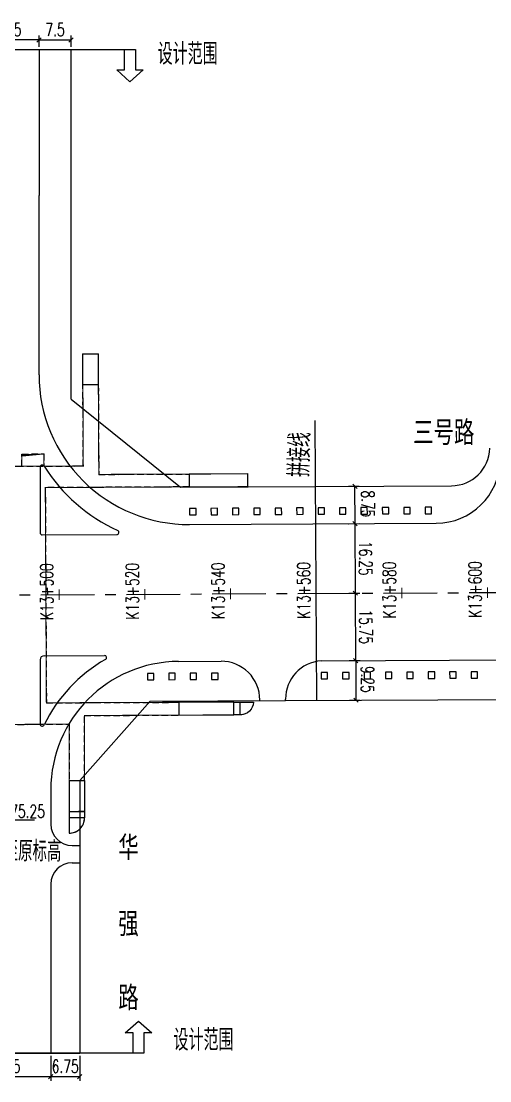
# Model space of a CAD drawing. Extents: x 113363 to 119694, y 18926 to 19620.
# Drawn here: x 117658.3 to 117767.7, y 19170.6 to 19418.3 of the extents above; entities that cross this region are included whole.
import ezdxf
from ezdxf.enums import TextEntityAlignment as Align

# ---------------------------------------------------------------- set-up
doc = ezdxf.new("R2010")
doc.units = 0
for name, pattern in [('CENTER', [2, 1.25, -0.25, 0.25, -0.25]), ('CONTINOUS', [0]), ('DASHED', [0.75, 0.5, -0.25])]:
    doc.linetypes.add(name, pattern=pattern)
for name, color, linetype in [('AXIS', 2, 'Continuous'), ('FW', 4, 'Continuous'), ('SGFW', 4, 'Continuous'), ('SZ-ZH-DIM', 7, 'Continuous'), ('人行道', 1, 'Continuous'), ('地下通道', 6, 'Continuous'), ('对应标注', 1, 'Continuous'), ('接图线', 1, 'Continuous'), ('标注', 7, 'Continuous'), ('树池绿化', 3, 'Continuous'), ('横断面宽度标注', 7, 'Continuous'), ('立道牙', 5, 'Continuous'), ('路网路名', 7, 'Continuous')]:
    doc.layers.add(name, color=color, linetype=linetype)
doc.styles.add('hysztext', font='txtd.shx', dxfattribs={"width": 0.7, "bigfont": 'hztxt.shx'})
doc.styles.add('HZO', font='', dxfattribs={"height": 15})
doc.styles.add('HZTXT', font='ROMANS', dxfattribs={"width": 0.75, "bigfont": 'HZTXT'})
doc.styles.add('st', font='txt.shx', dxfattribs={"bigfont": 'hztxt.shx'})
doc.styles.add('txtd', font='txtd.shx', dxfattribs={"width": 0.7, "bigfont": 'hztxt.shx'})
doc.styles.get('HZO').set_extended_font_data('宋体')
doc.dimstyles.get("Standard").update_dxf_attribs({"dimtxt": 3, "dimasz": 1, "dimexe": 1, "dimexo": 0.625, "dimgap": 0.9, "dimtad": 1, "dimdsep": 46, "dimtxsty": 'txtd', "dimblk": 'OBLIQUE', "dimcen": 0.09, "dimclrd": 256, "dimadec": 0, "dimazin": 0, "dimtfac": 1, "dimtix": 1, "dimtmove": 2, "dimatfit": 3, "dimfxl": 1, "dimtolj": 1, "dimtzin": 0, "dimlwd": -1, "dimarcsym": 0})

# ---------------------------------------------------------------- blocks, each defined once
blk = doc.blocks.new('_Oblique')
at = {"color": 0, "linetype": 'ByBlock', "lineweight": -2}
blk.add_line((-0.5, -0.5), (0.5, 0.5), dxfattribs=at)
blk = doc.blocks.new('*U50')
at = {"layer": '横断面宽度标注', "color": 0, "linetype": 'CONTINOUS', "lineweight": -2, "transparency": 16777216}
for p, q in [((117734.8349914921, 19284.54018186928), (117737.3837822061, 19284.55290270987)), ((117734.9135976885, 19268.79037802714), (117737.4623884027, 19268.80309886772))]:
    blk.add_line(p, q, dxfattribs=at)
at = {"layer": '横断面宽度标注', "linetype": 'CONTINOUS', "transparency": 16777216}
blk.add_line((117736.4624008572, 19268.7981079981), (117736.3837946606, 19284.54791184025), dxfattribs=at)
for p, rotation in [((117736.3837946606, 19284.54791184025), 90.28595695268774), ((117736.4624008572, 19268.7981079981), 270.2859569526877)]:
    blk.add_blockref('_Oblique', p, dxfattribs=dict(at, rotation=rotation))
at = {"layer": '横断面宽度标注', "color": 0, "linetype": 'CONTINOUS', "transparency": 16777216, "insert": (117738.8230678681, 19276.68498800628), "char_height": 3, "width": 1e-09, "attachment_point": 5, "rotation": 270.28595695268774, "style": 'txtd'}
blk.add_mtext('\\A1;15.75', dxfattribs=at)
blk = doc.blocks.new('*U51')
at = {"layer": '横断面宽度标注', "color": 0, "linetype": 'CONTINOUS', "lineweight": -2, "transparency": 16777216}
for p, q in [((117734.8199743681, 19300.79030930747), (117737.302680575, 19300.80270032479)), ((117734.9010759993, 19284.54051169256), (117737.3837822064, 19284.55290270988))]:
    blk.add_line(p, q, dxfattribs=at)
at = {"layer": '横断面宽度标注', "linetype": 'CONTINOUS', "transparency": 16777216}
blk.add_line((117736.3837946609, 19284.54791184025), (117736.3026930295, 19300.79770945516), dxfattribs=at)
for p, rotation in [((117736.3026930295, 19300.79770945516), 90.28595695268774), ((117736.3837946609, 19284.54791184025), 270.2859569526877)]:
    blk.add_blockref('_Oblique', p, dxfattribs=dict(at, rotation=rotation))
at = {"layer": '横断面宽度标注', "color": 0, "linetype": 'CONTINOUS', "transparency": 16777216, "insert": (117738.7432139544, 19292.68478873482), "char_height": 3, "width": 1e-09, "attachment_point": 5, "rotation": 270.28595695268774, "style": 'txtd'}
blk.add_mtext('\\A1;16.25', dxfattribs=at)
blk = doc.blocks.new('*U52')
at = {"layer": '横断面宽度标注', "color": 0, "linetype": 'CONTINOUS', "lineweight": -2, "transparency": 16777216}
for p, q in [((117734.7527220106, 19309.54008263348), (117737.2590104659, 19309.55259134819)), ((117734.7963921198, 19300.79019161007), (117737.3026805751, 19300.80270032478))]:
    blk.add_line(p, q, dxfattribs=at)
at = {"layer": '横断面宽度标注', "linetype": 'CONTINOUS', "transparency": 16777216}
blk.add_line((117736.3026930296, 19300.79770945515), (117736.2590229203, 19309.54760047857), dxfattribs=at)
for p, rotation in [((117736.2590229203, 19309.54760047857), 90.28595695268774), ((117736.3026930296, 19300.79770945515), 270.2859569526877)]:
    blk.add_blockref('_Oblique', p, dxfattribs=dict(at, rotation=rotation))
at = {"layer": '横断面宽度标注', "color": 0, "linetype": 'CONTINOUS', "transparency": 16777216, "insert": (117739.3113069292, 19305.41522283627), "char_height": 3, "width": 1e-09, "attachment_point": 5, "rotation": 270.28595695268774, "style": 'txtd'}
blk.add_mtext('\\A1;8.75', dxfattribs=at)
blk = doc.blocks.new('*U53')
at = {"layer": '横断面宽度标注', "color": 0, "linetype": 'CONTINOUS', "lineweight": -2, "transparency": 16777216}
for p, q in [((117734.9624195389, 19268.79062169366), (117737.4623884026, 19268.80309886772)), ((117735.0085850829, 19259.5407368975), (117737.5085539466, 19259.55321407155))]:
    blk.add_line(p, q, dxfattribs=at)
at = {"layer": '横断面宽度标注', "linetype": 'CONTINOUS', "transparency": 16777216}
blk.add_line((117736.462400857, 19268.79810799809), (117736.5085664011, 19259.54822320193), dxfattribs=at)
for p, rotation in [((117736.462400857, 19268.79810799809), 90.28595695268774), ((117736.5085664011, 19259.54822320193), 270.2859569526877)]:
    blk.add_blockref('_Oblique', p, dxfattribs=dict(at, rotation=rotation))
at = {"layer": '横断面宽度标注', "color": 0, "linetype": 'CONTINOUS', "transparency": 16777216, "insert": (117739.2001076416, 19264.40871383922), "char_height": 3, "width": 1e-09, "attachment_point": 5, "rotation": 270.28595695268774, "style": 'txtd'}
blk.add_mtext('\\A1;9.25', dxfattribs=at)
blk = doc.blocks.new('*U98')
at = {"layer": '横断面宽度标注', "color": 0, "linetype": 'CONTINOUS', "lineweight": -2, "transparency": 16777216}
for p, q in [((117644.75, 19176.39986846447), (117644.75, 19170.56215399692)), ((117665.25, 19176.39986846447), (117665.25, 19170.56215399692))]:
    blk.add_line(p, q, dxfattribs=at)
at = {"layer": '横断面宽度标注', "linetype": 'CONTINOUS', "transparency": 16777216}
blk.add_line((117644.75, 19171.56215399692), (117665.25, 19171.56215399692), dxfattribs=at)
at = {"layer": '横断面宽度标注', "linetype": 'CONTINOUS', "transparency": 16777216, "rotation": 180}
blk.add_blockref('_Oblique', (117644.75, 19171.56215399692), dxfattribs=at)
at = {"layer": '横断面宽度标注', "linetype": 'CONTINOUS', "transparency": 16777216}
blk.add_blockref('_Oblique', (117665.25, 19171.56215399692), dxfattribs=at)
at = {"layer": '横断面宽度标注', "color": 0, "linetype": 'CONTINOUS', "transparency": 16777216, "insert": (117655, 19173.96215399692), "char_height": 3, "width": 1e-09, "attachment_point": 5, "style": 'txtd'}
blk.add_mtext('\\A1;20.5', dxfattribs=at)
blk = doc.blocks.new('*U99')
at = {"layer": '横断面宽度标注', "color": 0, "linetype": 'CONTINOUS', "lineweight": -2, "transparency": 16777216}
for p, q in [((117665.25, 19176.39986846447), (117665.25, 19170.56215399692)), ((117672, 19176.39986846447), (117672, 19170.56215399692))]:
    blk.add_line(p, q, dxfattribs=at)
at = {"layer": '横断面宽度标注', "linetype": 'CONTINOUS', "transparency": 16777216}
blk.add_line((117665.25, 19171.56215399692), (117672, 19171.56215399692), dxfattribs=at)
at = {"layer": '横断面宽度标注', "linetype": 'CONTINOUS', "transparency": 16777216, "rotation": 180}
blk.add_blockref('_Oblique', (117665.25, 19171.56215399692), dxfattribs=at)
at = {"layer": '横断面宽度标注', "linetype": 'CONTINOUS', "transparency": 16777216}
blk.add_blockref('_Oblique', (117672, 19171.56215399692), dxfattribs=at)
at = {"layer": '横断面宽度标注', "color": 0, "linetype": 'CONTINOUS', "transparency": 16777216, "insert": (117668.625, 19173.96215399692), "char_height": 3, "width": 1e-09, "attachment_point": 5, "style": 'txtd'}
blk.add_mtext('\\A1;6.75', dxfattribs=at)
blk = doc.blocks.new('*U101')
at = {"layer": '横断面宽度标注', "color": 0, "linetype": 'CONTINOUS', "lineweight": -2, "transparency": 16777216}
for p, q in [((117648, 19412.24728049869), (117648, 19414.89539390161)), ((117662.5, 19412.24728049866), (117662.5, 19414.89539390158))]:
    blk.add_line(p, q, dxfattribs=at)
at = {"layer": '横断面宽度标注', "linetype": 'CONTINOUS', "transparency": 16777216}
blk.add_line((117662.5, 19413.89539390158), (117648, 19413.89539390161), dxfattribs=at)
for p, rotation in [((117648, 19413.89539390161), 179.9999999998706), ((117662.5, 19413.89539390158), 359.9999999998707)]:
    blk.add_blockref('_Oblique', p, dxfattribs=dict(at, rotation=rotation))
at = {"layer": '横断面宽度标注', "color": 0, "linetype": 'CONTINOUS', "transparency": 16777216, "insert": (117655.25, 19416.2953939016), "char_height": 3, "width": 1e-09, "attachment_point": 5, "style": 'txtd'}
blk.add_mtext('\\A1;14.5', dxfattribs=at)
blk = doc.blocks.new('*U103')
at = {"layer": '横断面宽度标注', "color": 0, "linetype": 'CONTINOUS', "lineweight": -2, "transparency": 16777216}
for p, q in [((117662.5, 19412.24728049866), (117662.5, 19414.89539390157)), ((117670, 19412.24728049865), (117670, 19414.89539390157))]:
    blk.add_line(p, q, dxfattribs=at)
at = {"layer": '横断面宽度标注', "linetype": 'CONTINOUS', "transparency": 16777216}
blk.add_line((117662.5, 19413.89539390157), (117670, 19413.89539390157), dxfattribs=at)
at = {"layer": '横断面宽度标注', "linetype": 'CONTINOUS', "transparency": 16777216, "rotation": 180}
blk.add_blockref('_Oblique', (117662.5, 19413.89539390157), dxfattribs=at)
at = {"layer": '横断面宽度标注', "linetype": 'CONTINOUS', "transparency": 16777216}
blk.add_blockref('_Oblique', (117670, 19413.89539390157), dxfattribs=at)
at = {"layer": '横断面宽度标注', "color": 0, "linetype": 'CONTINOUS', "transparency": 16777216, "insert": (117666.25, 19416.29539390157), "char_height": 3, "width": 1e-09, "attachment_point": 5, "style": 'txtd'}
blk.add_mtext('\\A1;7.5', dxfattribs=at)
blk = doc.blocks.new('11')
at = {"layer": '树池绿化', "linetype": 'CONTINOUS'}
blk.add_lwpolyline([(0, 0), (1.5, 0), (1.5, 1.5), (0, 1.5)], close=True, dxfattribs=at)

msp = doc.modelspace()

# ---------------------------------------------------------------- linework, layer by layer
at = {"layer": 'AXIS', "color": 211, "linetype": 'CENTER', "ltscale": 10}
msp.add_line((113543.0075375619, 19263.61905703027), (119536.4952484959, 19293.53214529538), dxfattribs=at)
at = {"layer": 'FW', "linetype": 'CONTINOUS'}
msp.add_line((117727.3363269606, 19259.50244518063), (117727.0096945155, 19324.94762853632), dxfattribs=at)
at = {"layer": 'SZ-ZH-DIM'}
for points in [[(117767.2048445122, 19285.95175316558, 0.25, 0.25, 0), (117767.2173216862, 19283.45178430175, 0.25, 0.25, 0)], [(117667.2060899589, 19285.45266620393, 0.25, 0.25, 0), (117667.2185671329, 19282.95269734009, 0.25, 0.25, 0)], [(117687.2058408695, 19285.55248359626, 0.25, 0.25, 0), (117687.2183180436, 19283.05251473243, 0.25, 0.25, 0)], [(117707.2055917802, 19285.65230098859, 0.25, 0.25, 0), (117707.2180689543, 19283.15233212476, 0.25, 0.25, 0)], [(117727.2053426909, 19285.75211838092, 0.25, 0.25, 0), (117727.2178198649, 19283.25214951709, 0.25, 0.25, 0)], [(117747.2050936015, 19285.85193577325, 0.25, 0.25, 0), (117747.2175707756, 19283.35196690942, 0.25, 0.25, 0)]]:
    msp.add_lwpolyline(points, format="xyseb", dxfattribs=at)
at = {"layer": '人行道'}
for p, q in [((117670, 19377.50662277806), (117670, 19411.62228049865)), ((117670, 19329.92796881223), (117670, 19377.50662277806)), ((117670, 19329.92796881224), (117695.5049046066, 19309.34419945447))]:
    msp.add_line(p, q, dxfattribs=at)
at = {"layer": '人行道', "ltscale": 10}
for p, q in [((117695.5049046066, 19309.34419945447), (117758.7959771863, 19309.66008087974)), ((117672, 19240.76655137348), (117688.4689174714, 19259.30846059156)), ((117688.4689174714, 19259.30846059156), (117720.0526092933, 19259.4660926427)), ((117720.0526092933, 19259.46609264268), (117901.5, 19260.37168419062)), ((117672, 19240.76655137346), (117672, 19177.02486846447)), ((117638, 19177.02486846447), (117672, 19177.02486846447))]:
    msp.add_line(p, q, dxfattribs=at)
msp.add_arc((117758.7510593597, 19318.65996878953), 9, 270.2859569526877, 358.5880206483523, dxfattribs=at)
at = {"layer": '地下通道', "linetype": 'DASHED', "ltscale": 3}
for points in [[(117646.3098033239, 19344.78849562163, 0.25, 0.25, 0), (117646.1493372061, 19314.1556164324, 0.25, 0.25, 0), (117672.8436887538, 19314.28753976697, 0.25, 0.25, 0), (117672.7492769134, 19333.28729909841, 0.25, 0.25, 0)], [(117646.3098033239, 19344.78849562163, 0.25, 0.25, 0), (117646.1493372061, 19314.1556164324, 0.25, 0.25, 0), (117672.8436887538, 19314.28753976697, 0.25, 0.25, 0), (117672.7492769134, 19333.28729909841, 0.25, 0.25, 0)], [(117676.3492204666, 19333.30508999912, 0.25, 0.25, 0), (117676.4536293038, 19312.3153005993, 0.25, 0.25, 0), (117697.5535547559, 19312.40241138793, 0.25, 0.25, 0)], [(117676.3492204666, 19333.30508999912, 0.25, 0.25, 0), (117676.4536293038, 19312.3153005993, 0.25, 0.25, 0), (117697.5535547559, 19312.40241138793, 0.25, 0.25, 0)], [(117658.4739515673, 19314.23375471841, 0.25, 0.25, 0), (117658.4739515674, 19317.08636886559, 0.25, 0.25, 0), (117663.6039515674, 19317.09950734937, 0.25, 0.25, 0), (117663.6039515674, 19314.26105514179, 0.25, 0.25, 0)], [(117658.4739515673, 19314.23375471841, 0.25, 0.25, 0), (117658.4739515674, 19317.08636886559, 0.25, 0.25, 0), (117663.6039515674, 19317.09950734937, 0.25, 0.25, 0), (117663.6039515674, 19314.26105514179, 0.25, 0.25, 0)], [(117697.5685487343, 19309.40244613682, 0.25, 0.25, 0), (117663.968949965, 19309.23695247183, 0.25, 0.25, 0), (117664.220440112, 19258.91930604646, 0.25, 0.25, 0), (117695.1755798655, 19259.04401410308, 0.25, 0.25, 0)], [(117697.5685487343, 19309.40244613682, 0.25, 0.25, 0), (117663.968949965, 19309.23695247183, 0.25, 0.25, 0), (117664.220440112, 19258.91930604646, 0.25, 0.25, 0), (117695.1755798655, 19259.04401410308, 0.25, 0.25, 0)], [(117639.5791947191, 19239.69643040081, 0.25, 0.25, 0), (117639.5116783131, 19253.78728869707, 0.25, 0.25, 0), (117669.5329261522, 19253.93733641531, 0.25, 0.25, 0), (117669.5329261522, 19240.73717154497, 0.25, 0.25, 0)], [(117639.5791947191, 19239.69643040081, 0.25, 0.25, 0), (117639.5116783131, 19253.78728869707, 0.25, 0.25, 0), (117669.5329261522, 19253.93733641531, 0.25, 0.25, 0), (117669.5329261522, 19240.73717154497, 0.25, 0.25, 0)], [(117673.1329261522, 19240.75516452743, 0.25, 0.25, 0), (117673.1329261522, 19255.95342079875, 0.25, 0.25, 0), (117695.1755798655, 19256.04347742533, 0.25, 0.25, 0)], [(117673.1329261522, 19240.75516452743, 0.25, 0.25, 0), (117673.1329261522, 19255.95342079875, 0.25, 0.25, 0), (117695.1755798655, 19256.04347742533, 0.25, 0.25, 0)]]:
    msp.add_lwpolyline(points, format="xyseb", dxfattribs=at)
for points in [[(117646.3098033239, 19344.78849562163), (117646.1493372061, 19314.1556164324), (117672.8436887538, 19314.28753976697), (117672.7492769134, 19333.28729909841)], [(117646.3098033239, 19344.78849562163), (117646.1493372061, 19314.1556164324), (117672.8436887538, 19314.28753976697), (117672.7492769134, 19333.28729909841)], [(117676.3492204666, 19333.30508999912), (117676.4536293038, 19312.3153005993), (117697.5535547559, 19312.40241138793)], [(117676.3492204666, 19333.30508999912), (117676.4536293038, 19312.3153005993), (117697.5535547559, 19312.40241138793)], [(117658.4739515673, 19314.23375471841), (117658.4739515674, 19317.08636886559), (117663.6039515674, 19317.09950734937), (117663.6039515674, 19314.26105514179)], [(117658.4739515673, 19314.23375471841), (117658.4739515674, 19317.08636886559), (117663.6039515674, 19317.09950734937), (117663.6039515674, 19314.26105514179)], [(117697.5685487343, 19309.40244613682), (117663.968949965, 19309.23695247183), (117664.220440112, 19258.91930604646), (117695.1755798655, 19259.04401410308)], [(117697.5685487343, 19309.40244613682), (117663.968949965, 19309.23695247183), (117664.220440112, 19258.91930604646), (117695.1755798655, 19259.04401410308)], [(117639.5791947191, 19239.69643040081), (117639.5116783131, 19253.78728869707), (117669.5329261522, 19253.93733641531), (117669.5329261522, 19240.73717154497)], [(117639.5791947191, 19239.69643040081), (117639.5116783131, 19253.78728869707), (117669.5329261522, 19253.93733641531), (117669.5329261522, 19240.73717154497)], [(117673.1329261522, 19240.75516452743), (117673.1329261522, 19255.95342079875), (117695.1755798655, 19256.04347742533)], [(117673.1329261522, 19240.75516452743), (117673.1329261522, 19255.95342079875), (117695.1755798655, 19256.04347742533)]]:
    msp.add_lwpolyline(points, dxfattribs=at)
at = {"layer": '地下通道'}
for points, format in [([(117672.749093134, 19333.28729819017, 0.25, 0.25, 0), (117672.7126144831, 19340.48720583626, 0.25, 0.25, 0), (117676.3125705499, 19340.50499679882, 0.25, 0.25, 0), (117676.3490492008, 19333.30508915273, 0.25, 0.25, 0), (117672.7492769134, 19333.28729909841, 0.25, 0.25, 0)], "xyseb"), ([(117672.749093134, 19333.28729819017, 0.25, 0.25, 0), (117672.7126144831, 19340.48720583626, 0.25, 0.25, 0), (117676.3125705499, 19340.50499679882, 0.25, 0.25, 0), (117676.3490492008, 19333.30508915273, 0.25, 0.25, 0), (117672.7492769134, 19333.28729909841, 0.25, 0.25, 0)], "xyseb"), ([(117695.1830484187, 19256.04688401238, 0.25, 0.25, 0), (117707.9829261522, 19256.094212787, 0.25, 0.25, 0), (117707.967932187, 19259.0941754048, 0.25, 0.25, 0), (117695.1680544535, 19259.04684662936, 0.25, 0.25, 0), (117695.1830485157, 19256.04686460157, 0.25, 0.25, 0)], "xyseb"), ([(117695.1830484187, 19256.04688401238, 0.25, 0.25, 0), (117707.9829261522, 19256.094212787, 0.25, 0.25, 0), (117707.967932187, 19259.0941754048, 0.25, 0.25, 0), (117695.1680544535, 19259.04684662936, 0.25, 0.25, 0), (117695.1830485157, 19256.04686460157, 0.25, 0.25, 0)], "xyseb"), ([(117707.967932187, 19259.0941754048, 0.2, 0.2, 0), (117712.5637287294, 19259.09024934973, 0.2, 0.2, -0.402619169714092), (117709.4829171665, 19256.09975914753, 0.2, 0.2, 0), (117707.9829261522, 19256.094212787, 0.2, 0.2, 0)], "xyseb"), ([(117707.967932187, 19259.0941754048, 0.2, 0.2, 0), (117712.5637287294, 19259.09024934973, 0.2, 0.2, -0.402619169714092), (117709.4829171665, 19256.09975914753, 0.2, 0.2, 0), (117707.9829261522, 19256.094212787, 0.2, 0.2, 0)], "xyseb"), ([(117707.967932187, 19259.0941754048), (117712.5637287294, 19259.09024934973, -0.402619169714092), (117709.4829171665, 19256.09975914753), (117707.9829261522, 19256.094212787)], "xyb"), ([(117707.967932187, 19259.0941754048), (117712.5637287294, 19259.09024934973, -0.402619169714092), (117709.4829171665, 19256.09975914753), (117707.9829261522, 19256.094212787)], "xyb"), ([(117709.4829171665, 19256.09975914753, 0.25, 0.25, 0), (117709.4679232013, 19259.09972176542, 0.25, 0.25, 0)], "xyseb"), ([(117709.4829171665, 19256.09975914753, 0.25, 0.25, 0), (117709.4679232013, 19259.09972176542, 0.25, 0.25, 0)], "xyseb"), ([(117669.5329261522, 19240.73717154497, 0.25, 0.25, 0), (117673.1329261522, 19240.75516452743, 0.25, 0.25, 0)], "xyseb"), ([(117669.5329261522, 19240.73717154497, 0.25, 0.25, 0), (117673.1329261522, 19240.75516452743, 0.25, 0.25, 0)], "xyseb"), ([(117669.5329261522, 19240.73717154497, 0.25, 0.25, 0), (117669.5329261522, 19228.42952083977, 0.25, 0.25, 0)], "xyseb"), ([(117669.5329261522, 19240.73717154497, 0.25, 0.25, 0), (117669.5329261522, 19228.42952083977, 0.25, 0.25, 0)], "xyseb"), ([(117673.1329261522, 19240.75516452742, 0.25, 0.25, 0), (117673.1329261522, 19232.05505586289, 0.25, 0.25, 0)], "xyseb"), ([(117673.1329261522, 19240.75516452742, 0.25, 0.25, 0), (117673.1329261522, 19232.05505586289, 0.25, 0.25, 0)], "xyseb"), ([(117669.5329261522, 19233.5370816157, 0.25, 0.25, 0), (117673.1329261522, 19233.55507459815, 0.25, 0.25, 0)], "xyseb"), ([(117669.5329261522, 19233.5370816157, 0.25, 0.25, 0), (117673.1329261522, 19233.55507459815, 0.25, 0.25, 0)], "xyseb"), ([(117669.5329261522, 19228.4370179158, 0.25, 0.25, 0.4156782041387918), (117673.1329261522, 19232.05505586289, 0.25, 0.25, 0), (117669.5329261522, 19232.03706288043, 0.25, 0.25, 0)], "xyseb"), ([(117669.5329261522, 19228.4370179158, 0.25, 0.25, 0.4156782041387918), (117673.1329261522, 19232.05505586289, 0.25, 0.25, 0), (117669.5329261522, 19232.03706288043, 0.25, 0.25, 0)], "xyseb"), ([(117669.5329261522, 19228.4370179158, 0.4156782041387918), (117673.1329261522, 19232.05505586289), (117669.5329261522, 19232.03706288043)], "xyb"), ([(117669.5329261522, 19228.4370179158, 0.4156782041387918), (117673.1329261522, 19232.05505586289), (117669.5329261522, 19232.03706288043)], "xyb")]:
    msp.add_lwpolyline(points, format=format, dxfattribs=at)
for points in [[(117672.749093134, 19333.28729819017), (117672.7126144831, 19340.48720583626), (117676.3125705499, 19340.50499679882), (117676.3490492008, 19333.30508915273), (117672.7492769134, 19333.28729909841)], [(117672.749093134, 19333.28729819017), (117672.7126144831, 19340.48720583626), (117676.3125705499, 19340.50499679882), (117676.3490492008, 19333.30508915273), (117672.7492769134, 19333.28729909841)], [(117695.1830484187, 19256.04688401238), (117707.9829261522, 19256.094212787), (117707.967932187, 19259.0941754048), (117695.1680544535, 19259.04684662936), (117695.1830485157, 19256.04686460157)], [(117695.1830484187, 19256.04688401238), (117707.9829261522, 19256.094212787), (117707.967932187, 19259.0941754048), (117695.1680544535, 19259.04684662936), (117695.1830485157, 19256.04686460157)], [(117709.4829171665, 19256.09975914753), (117709.4679232013, 19259.09972176542)], [(117709.4829171665, 19256.09975914753), (117709.4679232013, 19259.09972176542)], [(117669.5329261522, 19240.73717154497), (117673.1329261522, 19240.75516452743)], [(117669.5329261522, 19240.73717154497), (117673.1329261522, 19240.75516452743)], [(117669.5329261522, 19240.73717154497), (117669.5329261522, 19228.42952083977)], [(117669.5329261522, 19240.73717154497), (117669.5329261522, 19228.42952083977)], [(117673.1329261522, 19240.75516452742), (117673.1329261522, 19232.05505586289)], [(117673.1329261522, 19240.75516452742), (117673.1329261522, 19232.05505586289)], [(117669.5329261522, 19233.5370816157), (117673.1329261522, 19233.55507459815)], [(117669.5329261522, 19233.5370816157), (117673.1329261522, 19233.55507459815)]]:
    msp.add_lwpolyline(points, dxfattribs=at)
at = {"layer": '地下通道', "ltscale": 2}
msp.add_lwpolyline([(117711.2684698466, 19309.45246626873, 0.25, 0.25, 0), (117711.2534758682, 19312.45243151985, 0.25, 0.25, 0), (117697.5535547559, 19312.40241138793, 0.25, 0.25, 0), (117697.5685487343, 19309.40244613682, 0.25, 0.25, 0)], format="xyseb", close=True, dxfattribs=at)
msp.add_lwpolyline([(117711.2684698466, 19309.45246626873, 0.25, 0.25, 0), (117711.2534758682, 19312.45243151985, 0.25, 0.25, 0), (117697.5535547559, 19312.40241138793, 0.25, 0.25, 0), (117697.5685487343, 19309.40244613682, 0.25, 0.25, 0)], format="xyseb", close=True, dxfattribs=at)
msp.add_lwpolyline([(117711.2684698466, 19309.45246626873), (117711.2534758682, 19312.45243151985), (117697.5535547559, 19312.40241138793), (117697.5685487343, 19309.40244613682)], close=True, dxfattribs=at)
msp.add_lwpolyline([(117711.2684698466, 19309.45246626873), (117711.2534758682, 19312.45243151985), (117697.5535547559, 19312.40241138793), (117697.5685487343, 19309.40244613682)], close=True, dxfattribs=at)
at = {"layer": '对应标注', "linetype": 'CONTINOUS'}
msp.add_line((117661.4507677674, 19231.47425131861), (117649.2454043616, 19231.47425131861), dxfattribs=at)
at = {"layer": '接图线', "linetype": 'CONTINOUS'}
msp.add_line((117727.3363269606, 19259.50244518063), (117727.0096945155, 19324.94762853632), dxfattribs=at)
at = {"layer": '标注', "linetype": 'Continuous'}
for p, q in [((117625, 19411.62228049866), (117685, 19411.62228049866)), ((117687, 19177.02486846447), (117623, 19177.02486846447))]:
    msp.add_line(p, q, dxfattribs=at)
at = {"layer": '标注', "color": 7, "linetype": 'Continuous'}
for p, q in [((117682.4833368768, 19406.87333287334), (117682.4882822724, 19411.62489467868)), ((117682.4882822724, 19411.62489467868), (117684.9999999999, 19411.62228049865)), ((117682.4882822724, 19411.62489467868), (117684.9999999999, 19411.62228049865)), ((117684.9999999999, 19411.62228049865), (117684.9950546042, 19406.8707186933)), ((117683.7363356713, 19404.12405646982), (117680.6430446189, 19406.87524823798)), ((117680.6430446189, 19406.87524823798), (117682.4833368768, 19406.87333287334)), ((117686.835346862, 19406.86880332866), (117683.7363356713, 19404.12405646982)), ((117684.9950546042, 19406.8707186933), (117686.835346862, 19406.86880332866)), ((117682.6529354104, 19181.78095981444), (117685.7519466011, 19184.52570667333)), ((117685.7519466011, 19184.52570667333), (117688.8452376535, 19181.77451490521)), ((117684.4932276682, 19181.77904444985), (117682.6529354104, 19181.78095981444)), ((117684.4882822726, 19177.02748264451), (117684.4932276682, 19181.77904444985)), ((117687.0049453956, 19181.77643026982), (117687, 19177.02486846448)), ((117688.8452376535, 19181.77451490521), (117687.0049453956, 19181.77643026982)), ((117687, 19177.02486846448), (117684.4882822726, 19177.02748264451)), ((117687, 19177.02486846448), (117684.4882822726, 19177.02748264451))]:
    msp.add_line(p, q, dxfattribs=at)
at = {"layer": '立道牙'}
for p, q in [((117662.5, 19411.62228049866), (117662.5, 19377.50662277806)), ((117662.5, 19335.60448377329), (117662.5, 19377.50662277806)), ((117662.7499999997, 19313.98996319153), (117662.7499999998, 19298.68308665258)), ((117663.2524954346, 19298.18309287982), (117680.665913294, 19298.27000206034)), ((117662.7499999999, 19268.93521159346), (117662.7499999999, 19253.96247222729))]:
    msp.add_line(p, q, dxfattribs=at)
at = {"layer": '立道牙', "ltscale": 10}
for p, q in [((117697.6746804366, 19300.60491967964), (117755.2566355362, 19300.89230728908)), ((117663.7450091302, 19269.935199139), (117677.794159163, 19270.00531748833)), ((117728.3685054686, 19268.7577119184), (117779.8952575439, 19269.01487842264)), ((117695.1002739115, 19268.5916724444), (117705.0081072666, 19268.64112176472)), ((117714.0525073918, 19259.43614654345), (117714.0529927208, 19259.61709464071)), ((117720.0526092933, 19259.46609264268), (117720.0535262207, 19259.80795616336)), ((117665.25, 19238.5920460782), (117665.25, 19230.54751953723)), ((117670.25, 19225.54751953725), (117672, 19225.54751953725)), ((117670.25, 19221.54751953725), (117672, 19221.54751953725)), ((117665.25, 19216.54751953725), (117665.25, 19177.02486846447))]:
    msp.add_line(p, q, dxfattribs=at)
at = {"layer": '立道牙'}
for centre, radius, start, end in [((117697.5, 19335.60448377329), 35, 180, 270.2859569526877), ((117663.2499999997, 19313.98996319153), 0.5, 32.25524042600644, 180), ((117697.5, 19335.60448377329), 40, 212.2552404252089, 245.4354546120571), ((117755.181772492, 19315.89212047207), 15, 270.2859569526877, 358.5880206483523), ((117663.2499999998, 19298.68308665259), 0.5, 180.0000000004169, 270.2859569526877), ((117680.6634178592, 19298.76999583311), 0.5, 270.2859569535215, 65.43545461112552)]:
    msp.add_arc(centre, radius, start, end, dxfattribs=at)
at = {"layer": '立道牙', "ltscale": 10}
for centre, radius, start, end in [((117663.7499999999, 19268.93521159347), 1, 90.28595695268774, 180.0000000002084), ((117695.25, 19238.59204607841), 35, 119.4486635484032, 154.3438238451581), ((117677.7966545978, 19269.50532371557), 0.5, 299.4486635473697, 90.28595695018649), ((117729.0534938483, 19259.78381694912), 9, 94.36499258671313, 179.8463248051533), ((117695.25, 19238.59204607841), 30, 90.285956951854, 180.0000000004169), ((117705.0530250931, 19259.64123385492), 9, 359.8463248051534, 90.285956951854), ((117663.2499999999, 19253.9624722273), 0.5, 180.0000000004169, 334.3438238449701), ((117670.25, 19230.54751953725), 5, 180.0000000002084, 270), ((117670.25, 19216.54751953725), 5, 90, 180)]:
    msp.add_arc(centre, radius, start, end, dxfattribs=at)

# ---------------------------------------------------------------- block references
at = {"linetype": 'ByBlock', "rotation": 0.2859569522687953}
for p in [(117697.66345098, 19302.85489165711), (117702.6633887076, 19302.87984600519), (117707.6633264353, 19302.90480035327), (117712.6632641629, 19302.92975470136), (117717.6632018906, 19302.95470904943), (117722.6631396183, 19302.97966339752), (117727.6630773459, 19303.0046177456), (117732.6630150736, 19303.02957209368), (117737.6629528013, 19303.05452644176), (117742.6628905289, 19303.07948078985), (117747.6628282566, 19303.10443513793), (117752.6627659842, 19303.12938948601), (117687.8031080401, 19264.30519985524), (117692.8030457678, 19264.33015420332), (117697.8029834954, 19264.35510855141), (117702.8029212231, 19264.38006289949), (117728.3897166644, 19264.5077648499), (117733.3896543921, 19264.53271919798), (117738.3895921198, 19264.55767354606), (117743.3895298474, 19264.58262789415), (117748.3894675751, 19264.60758224223), (117753.3894053027, 19264.63253659031), (117758.3893430304, 19264.6574909384), (117763.3892807581, 19264.68244528648)]:
    msp.add_blockref('11', p, dxfattribs=at)

# ---------------------------------------------------------------- texts
at = {"layer": 'SGFW', "linetype": 'Continuous', "width": 0.7}
for s, height, rotation, style, p in [('拼接线', 5, 88.29054314635884, 'HZTXT', (117725.65673337, 19311.64547639179, 145)), ('标高降至原标高', 4.8, 359.3162657316577, 'txtd', (117644.1679634255, 19222.0401457466, 145))]:
    msp.add_text(s, height=height, rotation=rotation, dxfattribs=dict(at, style=style)).set_placement(p)
at = {"layer": 'SZ-ZH-DIM', "style": 'hysztext', "width": 0.7}
for s, p in [(' K13+500', (117666.7123347732, 19284.2001863372)), (' K13+520', (117686.7120856838, 19284.30000372954)), (' K13+540', (117706.7118365945, 19284.39982112186)), (' K13+560', (117726.7115875051, 19284.4996385142)), (' K13+580', (117746.7113384158, 19284.59945590653)), (' K13+600', (117766.7110893264, 19284.69927329886))]:
    msp.add_text(s, height=3, rotation=90.28595695227526, dxfattribs=at).set_placement(p, align=Align.BOTTOM_CENTER)
at = {"layer": '对应标注', "linetype": 'CONTINOUS', "style": 'txtd', "width": 0.7}
msp.add_text('S=275.25', height=3, dxfattribs=at).set_placement((117649.8321742268, 19232.05350310972))
at = {"layer": '接图线', "linetype": 'Continuous', "style": 'HZTXT', "width": 0.7}
msp.add_text('拼接线', height=5, rotation=88.29054314635884, dxfattribs=at).set_placement((117725.65673337, 19311.64547639179, 145))
at = {"layer": '标注', "color": 7, "style": 'st', "width": 0.7}
for rotation, p in [(0.1129803708808233, (117697.2091628245, 19408.11305977284)), (0.1129803708824674, (117700.9088200533, 19177.62464870076))]:
    msp.add_text('设计范围', height=5, rotation=rotation, dxfattribs=at).set_placement(p, align=Align.CENTER)
at = {"layer": '路网路名', "style": 'HZO', "width": 0.7}
for s, p in [('三号路', (117749.8533294828, 19319.69401614989, 1)), ('华', (117681.0173617218, 19222.69910320349, 1)), ('强', (117681.0173617218, 19204.88304122402, -7.25)), ('路', (117681.0173617218, 19187.59453449905, 1))]:
    msp.add_text(s, height=5, rotation=0.1957309591743371, dxfattribs=at).set_placement(p)

# ---------------------------------------------------------------- dimensions: what is measured, and where the dimension line sits
at = {"layer": '横断面宽度标注', "linetype": 'CONTINOUS'}
for p1, p2, distance, picture, middle in [((117662.5, 19411.62228049866), (117648, 19411.62228049869), -2.2731134029199893, '*U101', (117655.25, 19416.2953939016)), ((117662.5, 19411.62228049866), (117670, 19411.62228049865), 2.2731134029199893, '*U103', (117666.25, 19416.29539390157)), ((117644.75, 19177.02486846447), (117665.25, 19177.02486846447), -5.462714467546903, '*U98', (117655, 19173.96215399692)), ((117665.25, 19177.02486846447), (117672, 19177.02486846447), -5.462714467546903, '*U99', (117668.625, 19173.96215399692))]:
    dim = msp.add_aligned_dim(p1=p1, p2=p2, distance=distance, dimstyle='Standard', dxfattribs=at)
    dim.commit()
    dim.dimension.update_dxf_attribs({"geometry": picture, "text_midpoint": middle})
for base, p1, p2, picture, middle in [((117736.2590229203, 19309.54760047857), (117734.1713999038, 19300.78707231655), (117734.1277297946, 19309.53696333997), '*U52', (117739.3113069292, 19305.41522283627)), ((117736.5085664011, 19259.54822320193), (117734.337427323, 19268.78750240015), (117734.3835928669, 19259.53761760398), '*U53', (117739.2001076416, 19264.40871383922))]:
    dim = msp.add_linear_dim(base=base, p1=p1, p2=p2, angle=90.28595695268774, dimstyle='Standard', dxfattribs=at)
    dim.commit()
    dim.dimension.update_dxf_attribs({"geometry": picture, "text_midpoint": middle, "dimtype": 160})
for base, p1, p2, picture, middle in [((117736.3026930295, 19300.79770945516), (117734.2760837834, 19284.53739239905), (117734.1949821521, 19300.78719001396), '*U51', (117738.7432139544, 19292.68478873482)), ((117736.3837946606, 19284.54791184025), (117734.2886054726, 19268.78725873362), (117734.2099992761, 19284.53706257577), '*U50', (117738.8230678681, 19276.68498800628))]:
    dim = msp.add_linear_dim(base=base, p1=p1, p2=p2, angle=90.28595695268774, dimstyle='Standard', dxfattribs=at)
    dim.commit()
    dim.dimension.update_dxf_attribs({"geometry": picture, "text_midpoint": middle})

doc.saveas('drawing.dxf')
